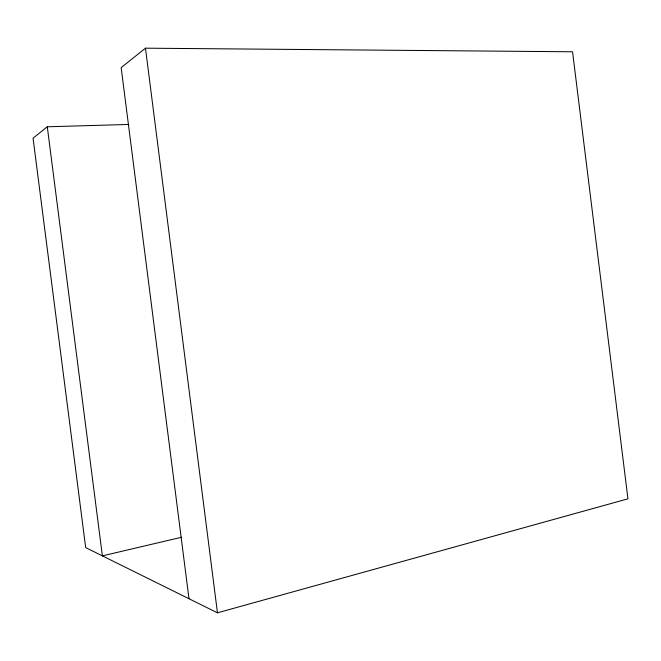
<?xml version="1.0" encoding="UTF-8"?>
<svg xmlns="http://www.w3.org/2000/svg" width="661" height="661" viewBox="0 0 661 661"><rect width="100%" height="100%" fill="white"/><g stroke="black" fill="none" stroke-linecap="round" stroke-linejoin="round"><path stroke-width="0.99" d="M128.779 124.45L47.286 126.788L33.05 138.182L85.674 547.605L217.461 612.821L627.95 498.824L572.55 51.781L145.478 48.179L121.161 67.645L188.988 598.726M181.767 537.211L102.381 555.868L47.286 126.788M145.478 48.179L217.461 612.821"/></g></svg>
